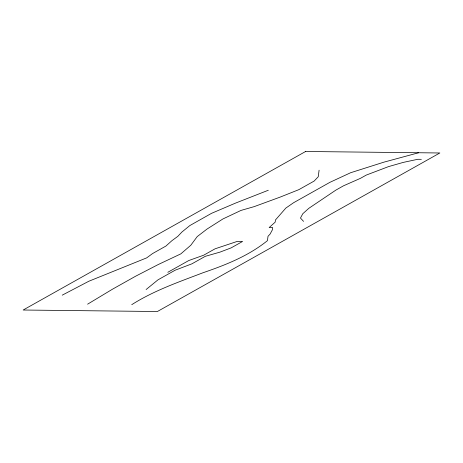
<?xml version="1.0" encoding="UTF-8"?>
<svg xmlns="http://www.w3.org/2000/svg" width="463" height="463" viewBox="0 0 463 463"><rect width="100%" height="100%" fill="white"/><g stroke="black" fill="none" stroke-linecap="round" stroke-linejoin="round"><path stroke-width="0.69" d="M319.094 170.205L318.243 176.75L314.14 181.074L298.872 189.645L280.213 197.082L254.204 206.625L241.032 210.405L222.958 218.935L207.059 229.04L197.232 236.581L190.797 245.251L180.825 253.874L158.207 264.552L135.445 276.313L112.544 289.167L87.588 304.185M146.1 289.543L157.976 279.843L175.153 270.201L191.902 263.835L205.265 256.334L219.966 252.127L231.13 247.884L242.583 241.454L237.282 241.397L215.092 248.799L203.639 255.223L188.8 260.524L167.803 272.308M131.741 304.677C153.924 290.585 178.764 282.019 203.13 272.701C225.886 264.917 248.567 255.9 267.452 240.644L268.019 236.28L270.074 234.116L272.406 229.77L272.695 227.588L269.159 227.553L275.172 222.153L275.456 219.971L285.85 208.072L293.629 202.696L329.893 182.341L350.601 172.74L383.815 162.183L418.656 152.744M62.233 295.162L88.809 281.255L146.696 257.868L152.564 253.562L165.922 246.061L171.935 240.667L177.804 236.361L181.907 232.038L189.824 225.574L211.568 213.316L235.517 203.107L268.297 190.252M421.336 159.33L417.8 159.289L403.244 162.403L388.544 166.611L366.216 175.101L360.486 178.313L343.592 185.773L335.959 190.056L308.815 208.327L302.802 213.721L300.47 218.067L303.572 221.378M305.621 151.482L23.15 310.019L157.379 311.518L439.85 152.981L305.621 151.482"/></g></svg>
